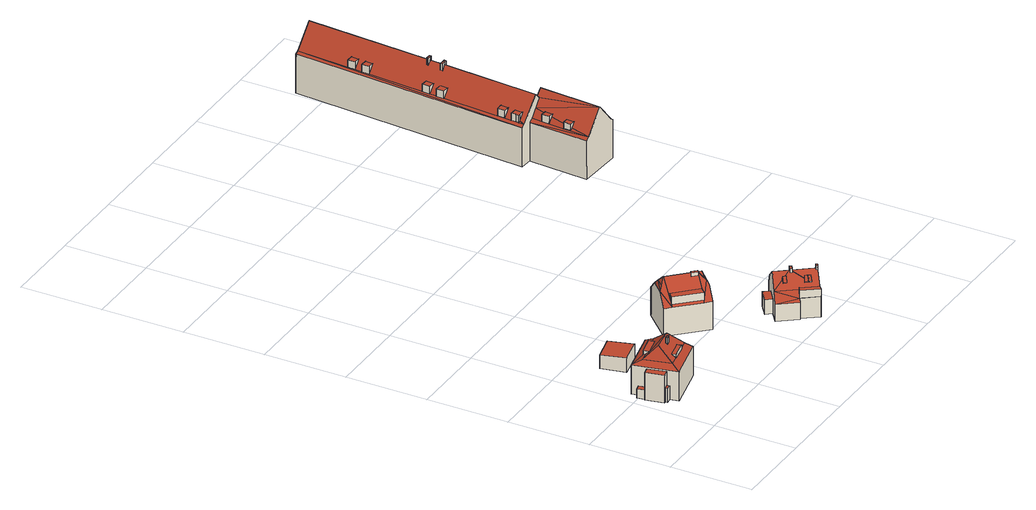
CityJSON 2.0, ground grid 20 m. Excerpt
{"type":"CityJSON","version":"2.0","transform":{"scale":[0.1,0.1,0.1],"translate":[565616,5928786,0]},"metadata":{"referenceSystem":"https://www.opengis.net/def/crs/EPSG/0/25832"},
"CityObjects":{
"building1":{"type":"Building","attributes":{"Grundfläche 2D":"130.961722","Grundhöhe NN":"1.920"},"children":["building1-1","building1-2","building1-3"],"geometry":[{"type":"Solid","lod":"3","boundaries":[[[[0,1,2,3,4,5]],[[5,4,6,0]],[[5,4,5,0]],[[7,8,9,10,11,12]],[[13,6,14]],[[8,7,12,11,13,14]],[[0,6,13,2,1]],[[10,3,2,11]],[[13,11,2]],[[4,9,8,6]],[[14,6,8]],[[15,16,17,18]],[[19,20,21,22]],[[23,24,25,26]],[[27,16,15,24,23,28]],[[17,16,27,29]],[[21,18,17,29,30,22]],[[4,3,31,32]],[[25,24,15,18,21,20,33,34,9,4,32,35]],[[10,9,34,36]],[[3,10,36,31]],[[19,22,30,37]],[[37,33,20,19]],[[26,25,35,38]],[[23,26,38,28]],[[32,31,36,34,33,37,30,29,27,28,38,35]]]],"semantics":{"surfaces":[{"type":"RoofSurface"},{"type":"WallSurface"},{"type":"GroundSurface"}],"values":[[0,0,0,0,0,0,0,0,0,0,0,0,0,0,1,1,1,1,1,1,1,1,1,1,1,2]]}}]},
"building1-1":{"type":"BuildingInstallation","parents":["building1"],"geometry":[{"type":"MultiSurface","lod":"3","boundaries":[[[39,40,41,42,43]],[[44,45,40,39]],[[41,40,45,46]],[[46,47,48,43,42,41]],[[48,44,39,43]]],"semantics":{"surfaces":[{"type":"RoofSurface"},{"type":"WallSurface"}],"values":[0,1,1,1,1]}}]},
"building1-2":{"type":"BuildingInstallation","parents":["building1"],"geometry":[{"type":"MultiSurface","lod":"3","boundaries":[[[49,50,51,52,53]],[[52,51,7,54]],[[49,53,52,54,12]],[[51,50,7]]],"semantics":{"surfaces":[{"type":"RoofSurface"},{"type":"WallSurface"}],"values":[0,1,1,1]}}]},
"building1-3":{"type":"BuildingInstallation","parents":["building1"],"geometry":[{"type":"MultiSurface","lod":"3","boundaries":[[[55,56,57,58]],[[55,58,5,0]],[[57,56,1,59]],[[58,57,59,5]]],"semantics":{"surfaces":[{"type":"RoofSurface"},{"type":"WallSurface"}],"values":[0,1,1,1]}}]},
"building2":{"type":"Building","attributes":{"Grundfläche 2D":"37.850784","Grundhöhe NN":"0.736"},"geometry":[{"type":"Solid","lod":"3","boundaries":[[[[60,61,62,63]],[[64,65,63,62]],[[65,66,60,63]],[[66,67,61,60]],[[67,64,62,61]],[[67,66,65,64]]]],"semantics":{"surfaces":[{"type":"RoofSurface"},{"type":"WallSurface"},{"type":"GroundSurface"}],"values":[[0,1,1,1,1,2]]}}]},
"building3":{"type":"Building","attributes":{"Grundfläche 2D":"111.447987","Grundhöhe NN":"2.014"},"children":["building3-1"],"geometry":[{"type":"Solid","lod":"3","boundaries":[[[[68,69,70,71]],[[72,73,74,75,76,77,78]],[[79,80,81,82]],[[83,84,85]],[[84,86,87,85]],[[88,89,68,71,90,91,86,84,81]],[[90,92,91]],[[80,92,90]],[[88,81,80,90,71]],[[93,92,80]],[[94,80,79]],[[94,95,80]],[[80,95,93]],[[96,97,94]],[[97,92,95,94]],[[98,86,91,92,97],[99,97,99,74,73,72,78,100,101,102]],[[103,104,98]],[[104,105,98]],[[98,105,86]],[[95,92,93]],[[97,106,107,98]],[[85,105,104]],[[87,105,85]],[[86,105,87]],[[88,70,69,89]],[[71,70,88]],[[69,68,89]],[[78,77,100]],[[102,76,75,74,99]],[[101,100,77,76,102]],[[96,94,79,82,108,109]],[[97,96,109,110]],[[106,97,110,111]],[[107,106,111,112]],[[98,107,112,113]],[[103,98,113,114]],[[83,85,104,103,114,115]],[[82,81,84,83,115,108]],[[110,109,108,115,114,113,112,111]]]],"semantics":{"surfaces":[{"type":"RoofSurface"},{"type":"WallSurface"},{"type":"GroundSurface"}],"values":[[0,0,0,0,0,0,0,0,0,0,0,0,0,0,0,0,0,0,0,0,0,0,0,0,1,1,1,1,1,1,1,1,1,1,1,1,1,1,2]]}}]},
"building3-1":{"type":"BuildingInstallation","parents":["building3"],"geometry":[{"type":"MultiSurface","lod":"3","boundaries":[[[116,117,118,119,120]],[[121,122,118,117]],[[119,118,122,123]],[[123,90,120,119]],[[90,124,116,120]],[[117,116,124,121]]],"semantics":{"surfaces":[{"type":"RoofSurface"},{"type":"WallSurface"}],"values":[0,1,1,1,1,1]}}]},
"building4":{"type":"Building","attributes":{"Grundfläche 2D":"102.074929","Grundhöhe NN":"2.038"},"children":["building4-1","building4-2","building4-3","building4-4","building4-5","building4-6","building4-7","building4-8"],"geometry":[{"type":"Solid","lod":"3","boundaries":[[[[125,126,127]],[[128,129,126,125]],[[126,129,130]],[[130,131,126]],[[131,132,126]],[[133,134,135,136,135,137]],[[130,129,128,138,139,140,141,142,143,136],[135,136,135,134,133,137]],[[141,144,142]],[[144,145,146,147,148,149,150,136,143,142]],[[151,136,150]],[[130,136,151]],[[152,153,154,155,156,157,150,149,148]],[[158,159,160,161]],[[139,138,128,125,127,162,163,164,165,166,167,154,153,152,148,147,146,145,144,141,140]],[[155,154,167,168]],[[156,155,168,169]],[[157,156,169,170]],[[158,171,172,131,130,151,150,157,170,173,159]],[[132,131,172,174]],[[126,132,174,175]],[[127,126,175,162]],[[160,159,173,176]],[[161,160,176,177]],[[158,161,177,171]],[[166,165,164,163,162,175,174,172,171,177,176,173,170,169,168,167]]]],"semantics":{"surfaces":[{"type":"RoofSurface"},{"type":"WallSurface"},{"type":"GroundSurface"}],"values":[[0,0,0,0,0,0,0,0,0,0,0,0,0,1,1,1,1,1,1,1,1,1,1,1,2]]}}]},
"building4-1":{"type":"BuildingInstallation","parents":["building4"],"geometry":[{"type":"MultiSurface","lod":"3","boundaries":[[[178,179,180,181]],[[182,180,179]],[[178,181,183]],[[179,178,183,182]]],"semantics":{"surfaces":[{"type":"RoofSurface"},{"type":"WallSurface"}],"values":[0,1,1,1]}}]},
"building4-2":{"type":"BuildingInstallation","parents":["building4"],"geometry":[{"type":"MultiSurface","lod":"3","boundaries":[[[184,185,186,187,188,189,190,191]],[[192,193,191,190]],[[194,195,187,186]],[[137,192,190,189,188,187,195,134]],[[193,133,194,186,185,184,191]]],"semantics":{"surfaces":[{"type":"RoofSurface"},{"type":"WallSurface"}],"values":[0,1,1,1,1]}}]},
"building4-3":{"type":"BuildingInstallation","parents":["building4"],"geometry":[{"type":"MultiSurface","lod":"3","boundaries":[[[196,197,198,147,199,200,201,202]],[[153,203,204,196,202,201]],[[197,196,204,149]],[[199,147,148]],[[148,152,200,199]],[[152,153,201,200]]],"semantics":{"surfaces":[{"type":"RoofSurface"},{"type":"WallSurface"}],"values":[0,1,1,1,1,1]}}]},
"building4-4":{"type":"BuildingInstallation","parents":["building4"],"geometry":[{"type":"MultiSurface","lod":"3","boundaries":[[[205,206,207,208,209,210,211,212]],[[213,214,210,209]],[[215,216,205,212,211,210,214,217]],[[216,218,219,220,208,207,206,205]],[[209,208,220,213]]],"semantics":{"surfaces":[{"type":"RoofSurface"},{"type":"WallSurface"}],"values":[0,1,1,1,1]}}]},
"building4-5":{"type":"BuildingInstallation","parents":["building4"],"geometry":[{"type":"MultiSurface","lod":"3","boundaries":[[[221,222,223,224,225,226]],[[226,225,224,227,228]],[[228,229,221,226]],[[229,230,222,221]],[[224,223,222,230,227]]],"semantics":{"surfaces":[{"type":"RoofSurface"},{"type":"WallSurface"}],"values":[0,1,1,1,1]}}]},
"building4-6":{"type":"BuildingInstallation","parents":["building4"],"geometry":[{"type":"MultiSurface","lod":"3","boundaries":[[[231,232,233,234,235,236]],[[237,238,232,231]],[[238,135,233,232]],[[239,240,234,233,135,143]],[[240,241,235,234]],[[136,235,241]],[[136,236,235]],[[136,237,231,236]]],"semantics":{"surfaces":[{"type":"RoofSurface"},{"type":"WallSurface"}],"values":[0,1,1,1,1,1,1,1]}}]},
"building4-7":{"type":"BuildingInstallation","parents":["building4"],"geometry":[{"type":"MultiSurface","lod":"3","boundaries":[[[242,243,244,245,246,247,248]],[[140,141,144,145,247,246,245,244]],[[248,247,145,249]],[[249,142,242,248]],[[243,242,142,250]],[[244,243,250,140]]],"semantics":{"surfaces":[{"type":"RoofSurface"},{"type":"WallSurface"}],"values":[0,1,1,1,1,1]}}]},
"building4-8":{"type":"BuildingInstallation","parents":["building4"],"geometry":[{"type":"MultiSurface","lod":"3","boundaries":[[[139,251,252,253]],[[125,128,138,139,253,127]],[[252,251,129,126]],[[126,127,253,252]]],"semantics":{"surfaces":[{"type":"RoofSurface"},{"type":"WallSurface"}],"values":[0,1,1,1]}}]},
"building5":{"type":"Building","attributes":{"Grundfläche 2D":"773.369403","Grundhöhe NN":"1.811"},"children":["building5-1","building5-2","building5-3","building5-4","building5-5","building5-6","building5-7","building5-8","building5-9","building5-10","building5-11","building5-12","building5-13","building5-14","building5-15","building5-16","building5-17","building5-18","building5-19","building5-20"],"geometry":[{"type":"Solid","lod":"3","boundaries":[[[[254,255,256]],[[257,255,254,258,259]],[[254,260,261,262,257,259,258]],[[261,263,264,262]],[[264,265,262]],[[266,267,268,269,270,271,265,272,273]],[[269,268,267,262,265,271,270]],[[273,272,274,267,266]],[[275,267,274]],[[276,277,278,279,280]],[[281,282,276]],[[283,284,276,282,285]],[[286,276,284,287]],[[288,276,286,289]],[[276,288,277]],[[285,282,285,283]],[[290,291,284,283,285,282,292,293]],[[278,277,294,288,289,286,287,284,291,295,296,295,297,295,263,279],[279,298,299,298]],[[294,277,288]],[[300,264,263,295]],[[299,298,279,298]],[[301,302,303]],[[304,305,306,307,308,309,310,311,303,302,312]],[[313,306,305]],[[314,295,291,290,315,290,293,292,303,311,310,309,308,307,306,313,305,304,312,300,295],[316,317,316,312]],[[312,316,317,316]],[[279,263,261,260,254,256,318,319,280]],[[275,274,320,321]],[[255,257,262,267,275,321,322]],[[256,255,322,318]],[[281,276,280,319,323]],[[301,303,292,282,281,323,324]],[[302,301,324,325]],[[272,265,264,300,312,302,325,320,274]],[[319,318,322,321,320,325,324,323]]]],"semantics":{"surfaces":[{"type":"RoofSurface"},{"type":"WallSurface"},{"type":"GroundSurface"}],"values":[[0,0,0,0,0,0,0,0,0,0,0,0,0,0,0,0,0,0,0,0,0,0,0,0,0,0,1,1,1,1,1,1,1,1,2]]}}]},
"building5-1":{"type":"BuildingInstallation","parents":["building5"],"geometry":[{"type":"MultiSurface","lod":"3","boundaries":[[[326,327,328,329]],[[330,331,326,329]],[[326,331,268,327]],[[329,328,269,330]]],"semantics":{"surfaces":[{"type":"RoofSurface"},{"type":"WallSurface"}],"values":[0,1,1,1]}}]},
"building5-2":{"type":"BuildingInstallation","parents":["building5"],"geometry":[{"type":"MultiSurface","lod":"3","boundaries":[[[332,333,334,335]],[[332,335,258,336]],[[334,333,337,259]],[[259,258,335,334]]],"semantics":{"surfaces":[{"type":"RoofSurface"},{"type":"WallSurface"}],"values":[0,1,1,1]}}]},
"building5-3":{"type":"BuildingInstallation","parents":["building5"],"geometry":[{"type":"MultiSurface","lod":"3","boundaries":[[[338,339,340,341]],[[273,266,341,340]],[[338,341,266,270]],[[340,339,271,273]]],"semantics":{"surfaces":[{"type":"RoofSurface"},{"type":"WallSurface"}],"values":[0,1,1,1]}}]},
"building5-4":{"type":"BuildingInstallation","parents":["building5"],"geometry":[{"type":"MultiSurface","lod":"3","boundaries":[[[342,343,344,345,346]],[[343,342,347]],[[287,345,344]],[[287,284,346,345]],[[284,347,342,346]]],"semantics":{"surfaces":[{"type":"RoofSurface"},{"type":"WallSurface"}],"values":[0,1,1,1,1]}}]},
"building5-5":{"type":"BuildingInstallation","parents":["building5"],"geometry":[{"type":"MultiSurface","lod":"3","boundaries":[[[348,349,350,351,352,353]],[[353,352,354,299]],[[299,355,353]],[[355,348,353]],[[298,350,349]],[[351,350,298,356]],[[356,354,352,351]]],"semantics":{"surfaces":[{"type":"RoofSurface"},{"type":"WallSurface"}],"values":[0,1,1,1,1,1,1]}}]},
"building5-6":{"type":"BuildingInstallation","parents":["building5"],"geometry":[{"type":"MultiSurface","lod":"3","boundaries":[[[357,358,359,360,361,362,363]],[[315,364,361,360,359,358,365,293]],[[364,366,362,361]],[[366,290,363,362]],[[357,363,290,367]],[[367,365,358,357]]],"semantics":{"surfaces":[{"type":"RoofSurface"},{"type":"WallSurface"}],"values":[0,1,1,1,1,1]}}]},
"building5-7":{"type":"BuildingInstallation","parents":["building5"],"geometry":[{"type":"MultiSurface","lod":"3","boundaries":[[[368,369,370,371,372,373,374]],[[369,368,374,373,375,294,297]],[[376,377,372,371,370]],[[377,375,373,372]]],"semantics":{"surfaces":[{"type":"RoofSurface"},{"type":"WallSurface"}],"values":[0,1,1,1]}}]},
"building5-8":{"type":"BuildingInstallation","parents":["building5"],"geometry":[{"type":"MultiSurface","lod":"3","boundaries":[[[378,379,380,381]],[[379,382,380]],[[381,383,378]],[[379,378,383,382]]],"semantics":{"surfaces":[{"type":"RoofSurface"},{"type":"WallSurface"}],"values":[0,1,1,1]}}]},
"building5-9":{"type":"BuildingInstallation","parents":["building5"],"geometry":[{"type":"MultiSurface","lod":"3","boundaries":[[[384,385,386,387,388]],[[384,389,385]],[[387,386,289]],[[388,387,289,286]],[[389,384,388,286]]],"semantics":{"surfaces":[{"type":"RoofSurface"},{"type":"WallSurface"}],"values":[0,1,1,1,1]}}]},
"building5-10":{"type":"BuildingInstallation","parents":["building5"],"geometry":[{"type":"MultiSurface","lod":"3","boundaries":[[[390,391,392,393]],[[393,392,394,395]],[[393,395,390]],[[391,394,392]]],"semantics":{"surfaces":[{"type":"RoofSurface"},{"type":"WallSurface"}],"values":[0,1,1,1]}}]},
"building5-11":{"type":"BuildingInstallation","parents":["building5"],"geometry":[{"type":"MultiSurface","lod":"3","boundaries":[[[396,397,398,399]],[[396,399,311,310]],[[396,310,397]],[[399,398,311]]],"semantics":{"surfaces":[{"type":"RoofSurface"},{"type":"WallSurface"}],"values":[0,1,1,1]}}]},
"building5-12":{"type":"BuildingInstallation","parents":["building5"],"geometry":[{"type":"MultiSurface","lod":"3","boundaries":[[[400,401,402,403]],[[401,404,402]],[[403,405,400]],[[401,400,405,404]]],"semantics":{"surfaces":[{"type":"RoofSurface"},{"type":"WallSurface"}],"values":[0,1,1,1]}}]},
"building5-13":{"type":"BuildingInstallation","parents":["building5"],"geometry":[{"type":"MultiSurface","lod":"3","boundaries":[[[406,407,408,409,410,411,412,413]],[[414,415,407,406]],[[409,408,407,415,416,295]],[[411,410,409,295,296,417]],[[417,418,412,411]],[[413,412,418,291]],[[414,406,413,291]]],"semantics":{"surfaces":[{"type":"RoofSurface"},{"type":"WallSurface"}],"values":[0,1,1,1,1,1,1]}}]},
"building5-14":{"type":"BuildingInstallation","parents":["building5"],"geometry":[{"type":"MultiSurface","lod":"3","boundaries":[[[419,420,421,422,423,424]],[[420,419,425]],[[278,422,421]],[[278,277,423,422]],[[423,277,288,424]],[[288,425,419,424]]],"semantics":{"surfaces":[{"type":"RoofSurface"},{"type":"WallSurface"}],"values":[0,1,1,1,1,1]}}]},
"building5-15":{"type":"BuildingInstallation","parents":["building5"],"geometry":[{"type":"MultiSurface","lod":"3","boundaries":[[[426,427,428,429,430]],[[431,427,426]],[[283,429,428]],[[283,285,430,429]],[[285,431,426,430]]],"semantics":{"surfaces":[{"type":"RoofSurface"},{"type":"WallSurface"}],"values":[0,1,1,1,1]}}]},
"building5-16":{"type":"BuildingInstallation","parents":["building5"],"geometry":[{"type":"MultiSurface","lod":"3","boundaries":[[[432,433,434,435,436,437,438,439]],[[440,441,437,436,435,434,314]],[[441,442,438,437]],[[433,432,439,438,442,443,444]]],"semantics":{"surfaces":[{"type":"RoofSurface"},{"type":"WallSurface"}],"values":[0,1,1,1]}}]},
"building5-17":{"type":"BuildingInstallation","parents":["building5"],"geometry":[{"type":"MultiSurface","lod":"3","boundaries":[[[445,446,447,448]],[[448,447,449,450]],[[448,450,445]],[[446,449,447]]],"semantics":{"surfaces":[{"type":"RoofSurface"},{"type":"WallSurface"}],"values":[0,1,1,1]}}]},
"building5-18":{"type":"BuildingInstallation","parents":["building5"],"geometry":[{"type":"MultiSurface","lod":"3","boundaries":[[[451,452,453,454]],[[452,455,453]],[[454,456,451]],[[452,451,456,455]]],"semantics":{"surfaces":[{"type":"RoofSurface"},{"type":"WallSurface"}],"values":[0,1,1,1]}}]},
"building5-19":{"type":"BuildingInstallation","parents":["building5"],"geometry":[{"type":"MultiSurface","lod":"3","boundaries":[[[457,458,459,460,461,462,463]],[[464,458,457,463,309]],[[459,458,464,465]],[[461,460,459,465,308]]],"semantics":{"surfaces":[{"type":"RoofSurface"},{"type":"WallSurface"}],"values":[0,1,1,1]}}]},
"building5-20":{"type":"BuildingInstallation","parents":["building5"],"geometry":[{"type":"MultiSurface","lod":"3","boundaries":[[[466,467,468,469,470,471,472,473,474,475]],[[468,467,307,306]],[[469,468,306,305]],[[304,476,471,470,469,305]],[[472,471,476,316]],[[472,316,473]],[[313,307,467,466,475,474,477,317]]],"semantics":{"surfaces":[{"type":"RoofSurface"},{"type":"WallSurface"}],"values":[0,1,1,1,1,1,1]}}]}
},
"vertices":[
[54,199,104],[96,208,104],[121,214,104],[124,237,92],[16,213,92],[53,204,101],[31,193,104],[70,132,104],[46,127,104],[39,107,92],[148,132,92],[136,147,104],[110,141,104],[110,177,134],[54,166,134],[23,179,88],[7,175,88],[16,131,88],[33,135,88],[22,126,54],[34,128,54],[33,135,54],[21,132,54],[10,176,42],[23,179,42],[19,197,42],[6,194,42],[7,175,19],[10,176,19],[16,131,19],[21,132,19],[124,237,19],[16,213,19],[34,128,19],[39,107,19],[19,197,19],[148,132,19],[22,126,19],[6,194,19],
[81,163,141],[82,159,141],[91,161,141],[91,162,141],[90,165,141],[81,163,127],[82,159,124],[91,161,124],[91,162,125],[90,165,127],
[108,151,113],[68,142,113],[70,132,113],[111,140,113],[110,141,113],[111,140,103],
[56,190,112],[98,200,112],[95,214,112],[53,204,112],[95,214,101],
[109,274,43],[170,288,43],[156,348,41],[95,334,41],[156,348,7],[95,334,7],[109,274,7],[170,288,7],
[290,267,114],[278,255,114],[329,203,114],[341,216,114],[353,283,111],[370,266,111],[370,265,111],[379,274,111],[382,277,111],[354,304,111],[343,293,111],[358,206,118],[360,214,126],[326,201,90],[339,187,90],[261,266,90],[275,252,90],[280,285,118],[304,290,142],[289,286,127],[329,203,95],[278,255,95],[358,234,141],[347,247,142],[358,235,142],[365,229,142],[387,235,118],[380,234,126],[407,254,90],[384,278,90],[357,306,90],[379,274,97],[354,304,93],[356,303,93],[382,277,93],[329,334,90],[310,314,118],[308,306,127],[393,287,90],[365,315,90],[339,187,20],[407,254,20],[384,278,20],[393,287,20],[365,315,20],[357,306,20],[329,334,20],[261,266,20],
[358,235,145],[347,246,145],[343,242,145],[354,231,145],[358,234,145],[347,246,141],[343,242,135],[354,231,135],[358,235,141],
[498,7,75],[469,43,71],[497,6,71],[504,12,88],[476,49,88],[443,92,88],[433,84,63],[466,41,63],[500,40,100],[500,48,104],[496,77,116],[495,82,118],[499,47,104],[505,12,89],[506,14,91],[529,31,115],[532,33,118],[530,36,118],[498,78,118],[533,34,118],[536,36,114],[558,53,91],[559,53,90],[560,54,88],[532,93,88],[501,135,88],[472,113,118],[561,55,88],[569,60,70],[570,62,66],[542,99,67],[544,100,62],[512,143,63],[461,105,56],[489,126,56],[478,141,56],[449,119,56],[497,6,20],[532,33,20],[533,34,20],[560,54,20],[561,55,20],[570,62,20],[542,99,20],[544,100,20],[512,143,20],[461,105,20],[433,84,20],[489,126,20],[466,41,20],[469,43,20],[478,141,20],[449,119,20],
[533,104,84],[524,116,84],[520,113,84],[529,101,84],[524,116,75],[533,104,75],
[500,40,101],[501,40,102],[507,45,109],[503,50,109],[500,48,105],[499,47,105],[494,44,99],[499,38,99],[494,44,98],[499,38,98],[507,45,108],[503,50,108],
[540,99,90],[530,92,90],[557,56,90],[560,54,90],[561,55,90],[569,60,90],[545,92,90],[545,92,70],[540,99,70],
[499,37,99],[501,34,99],[502,33,99],[503,32,99],[512,39,109],[508,44,109],[501,39,101],[500,38,101],[512,39,108],[508,44,108],[500,38,100],[499,37,98],[501,39,100],[501,34,98],[502,33,98],[503,32,98],
[471,76,100],[480,83,110],[478,85,110],[475,89,110],[471,87,106],[466,82,100],[475,89,109],[466,82,99],[471,76,99],[480,83,109],
[491,79,124],[494,75,124],[496,77,124],[503,82,124],[500,86,124],[495,82,124],[491,79,114],[494,75,114],[500,80,116],[503,82,113],[500,86,113],
[530,36,125],[527,34,125],[529,31,125],[532,33,125],[533,34,125],[536,36,125],[534,39,125],[534,39,114],[527,34,115],
[479,50,91],[469,43,91],[497,6,91],
[880,877,121],[877,725,115],[888,876,115],[870,725,121],[875,810,121],[874,792,121],[858,878,147],[835,880,174],[824,728,174],[820,881,158],[820,875,158],[805,876,139],[787,833,121],[778,731,121],[787,777,127],[790,795,129],[797,832,134],[800,850,136],[791,877,121],[788,851,121],[782,878,115],[771,732,115],[875,1118,116],[857,970,120],[857,964,120],[851,879,120],[858,878,116],[899,1453,116],[891,1453,120],[884,1347,120],[868,1120,120],[884,1352,120],[866,1095,120],[868,1118,120],[857,971,120],[865,1079,120],[824,1146,174],[822,1114,174],[846,1456,174],[825,1150,174],[843,945,135],[822,1109,174],[823,1109,173],[842,945,136],[850,888,122],[847,906,126],[805,876,174],[793,1460,116],[752,880,116],[801,1459,120],[762,900,120],[762,901,120],[762,902,120],[762,912,120],[775,1085,120],[776,1104,120],[777,1121,120],[778,1140,120],[760,880,120],[768,912,127],[778,948,136],[824,1150,174],[764,893,123],[769,911,127],[888,876,18],[858,878,18],[782,878,18],[771,732,18],[877,725,18],[899,1453,18],[793,1460,18],[752,880,18],
[783,777,138],[796,776,138],[797,795,138],[784,795,138],[784,795,121],[783,777,122],
[861,810,138],[860,792,138],[874,792,138],[875,810,138],[863,810,136],[864,792,132],
[801,832,139],[802,850,139],[788,851,139],[787,833,139],
[869,1136,138],[854,1137,138],[853,1119,138],[868,1118,138],[868,1120,138],[869,1136,120],
[838,907,138],[837,889,138],[850,888,138],[851,888,138],[852,906,138],[847,906,138],[852,906,121],[847,906,127],[851,888,120],
[829,1146,182],[829,1150,182],[825,1150,182],[824,1150,182],[817,1151,182],[816,1146,182],[824,1146,182],[817,1151,165],[829,1150,169],[816,1146,165],[829,1146,169],
[842,945,138],[841,945,138],[839,927,138],[845,927,138],[854,926,138],[855,944,138],[843,945,138],[855,944,121],[845,927,131],[854,926,120],
[881,1309,138],[882,1327,138],[868,1328,138],[866,1310,138],[882,1327,121],[881,1309,120],
[866,1097,138],[851,1098,138],[850,1080,138],[865,1079,138],[866,1095,138],[866,1097,120],
[806,1312,139],[808,1330,139],[792,1331,139],[791,1313,139],[792,1331,120],[791,1313,120],
[777,1121,139],[793,1120,139],[794,1139,139],[778,1140,139],
[870,1155,138],[871,1173,138],[857,1174,138],[855,1156,138],[871,1173,121],[870,1155,120],
[813,1115,180],[813,1109,180],[821,1109,180],[822,1109,180],[823,1109,180],[828,1109,180],[829,1114,180],[822,1114,180],[813,1115,163],[813,1109,163],[821,1109,173],[828,1109,166],[829,1114,166],
[858,982,138],[843,982,138],[842,964,138],[857,964,138],[857,970,138],[857,971,138],[858,982,120],
[885,1365,138],[870,1365,138],[869,1348,138],[884,1347,138],[884,1352,138],[885,1365,120],
[774,929,139],[780,929,139],[781,947,139],[778,948,139],[777,948,139],[765,948,139],[764,930,139],[773,929,139],[777,948,134],[765,948,120],[764,930,121],[773,929,132],[774,929,132],
[804,1276,139],[805,1294,139],[789,1295,139],[788,1277,139],[789,1295,120],[788,1277,120],
[878,1272,138],[879,1290,138],[865,1290,138],[864,1272,138],[879,1290,121],[878,1272,121],
[776,1104,139],[775,1104,139],[774,1085,139],[775,1085,139],[790,1084,139],[791,1097,139],[792,1103,139],[775,1104,120],[774,1085,120],
[768,912,139],[762,912,139],[762,902,139],[762,901,139],[762,900,139],[761,893,139],[764,893,139],[777,892,139],[778,911,139],[769,911,139],[761,893,120],[769,911,128]
]}
